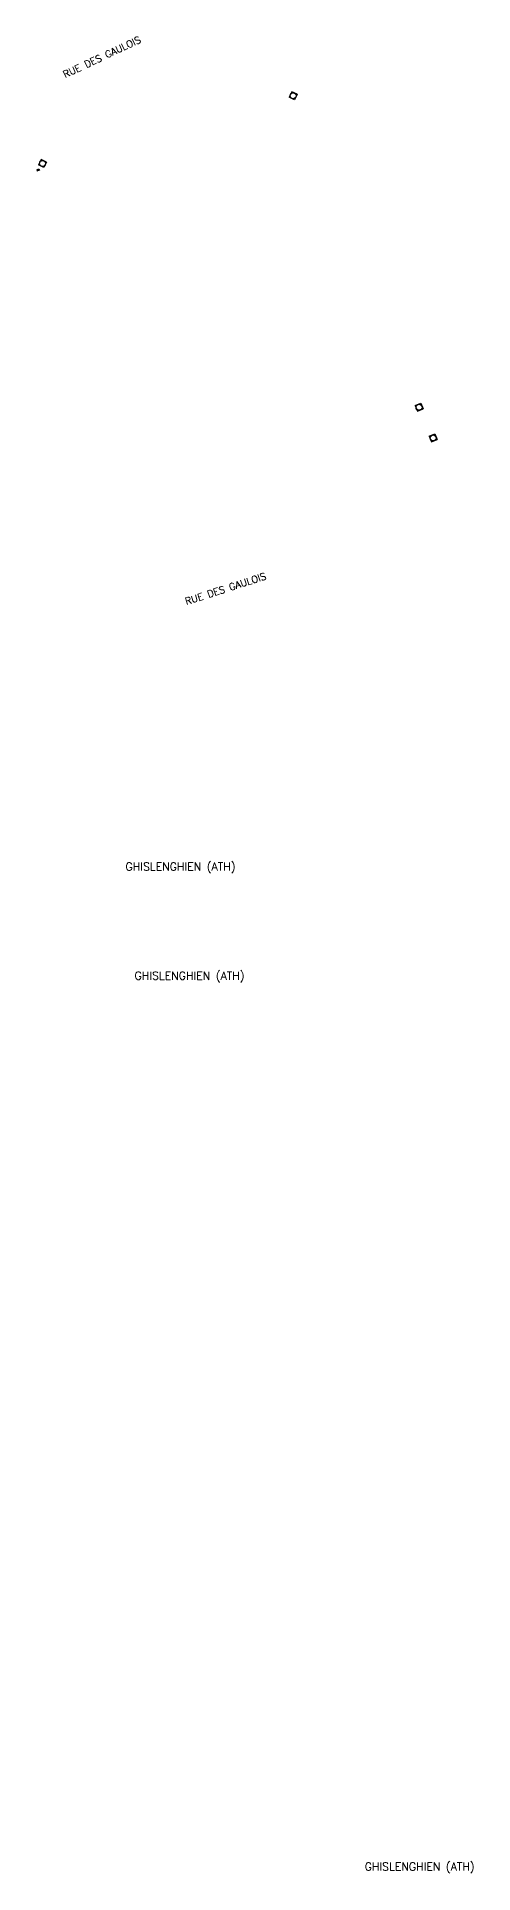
# Model space of a CAD drawing. Header units: millimetres. Extents: x 112999 to 114000, y 149000 to 150000.
# Drawn here: x 113434.3 to 113543.5, y 149012.2 to 149471.3 of the extents above; entities that cross this region are included whole.
import ezdxf
from ezdxf.enums import TextEntityAlignment as Align

# ---------------------------------------------------------------- set-up
doc = ezdxf.new("R2010")
doc.units = ezdxf.units.MM
doc.layers.get('0').update_dxf_attribs({"linetype": 'CONTINUOUS'})
for name, color, linetype in [('W0400', 7, 'CONTINUOUS'), ('W0420', 7, 'CONTINUOUS'), ('W0980', 7, 'CONTINUOUS'), ('W0989', 7, 'CONTINUOUS')]:
    doc.layers.add(name, color=color, linetype=linetype)
doc.styles.get("Standard").update_dxf_attribs({"font": 'romans.shx', "width": 0.85})

# ---------------------------------------------------------------- blocks, each defined once
blk = doc.blocks.new('T420')
for p, q in [((0.75, 0.75), (-0.75, 0.75)), ((-0.75, 0.75), (-0.75, -0.75)), ((0.75, 0.75), (0.75, -0.75)), ((0.75, -0.75), (-0.75, -0.75))]:
    blk.add_line(p, q)
blk.add_ellipse((0, 0), major_axis=(-0.53, 0.53), ratio=1, start_param=3.926991, end_param=10.210176)
blk = doc.blocks.new('T400')
for p, q in [((-0.15, 0.3), (0.15, 0.3)), ((-0.15, -0.25), (-0.15, 0.3)), ((-0.15, 0.15), (0.15, 0.15)), ((-0.15, 0), (0.15, 0)), ((0.15, 0.3), (0.15, -0.25)), ((-0.15, -0.15), (0.15, -0.15)), ((-0.15, -0.25), (-0.15, -0.3)), ((-0.15, -0.3), (0.15, -0.3)), ((0.15, -0.3), (0.15, -0.25))]:
    blk.add_line(p, q)

msp = doc.modelspace()

# ---------------------------------------------------------------- block references
at = {"layer": 'W0400', "rotation": 294.5584410428611}
msp.add_blockref('T400', (113434.62, 149437.95), dxfattribs=at)
at = {"layer": 'W0420'}
for p, rotation in [((113498.45, 149456.51), 334.3456365352515), ((113435.74, 149439.55), 334.3456365352515), ((113529.94, 149378.65), 112.2906396974554), ((113533.46, 149370.98), 112.2906396974554)]:
    msp.add_blockref('T420', p, dxfattribs=dict(at, rotation=rotation))

# ---------------------------------------------------------------- texts
at = {"layer": 'W0980'}
for p in [(113470.26, 149263.68), (113472.53, 149236.42), (113530.09, 149013.73)]:
    msp.add_text('GHISLENGHIEN (ATH)', height=2, dxfattribs=at).set_placement(p, align=Align.MIDDLE)
at = {"layer": 'W0989'}
for rotation, p in [(25.1698, (113450.61, 149466.2)), (17.8578, (113481.53, 149333.29))]:
    msp.add_text('RUE DES GAULOIS', height=1.75, rotation=rotation, dxfattribs=at).set_placement(p, align=Align.MIDDLE)

doc.saveas('drawing.dxf')
